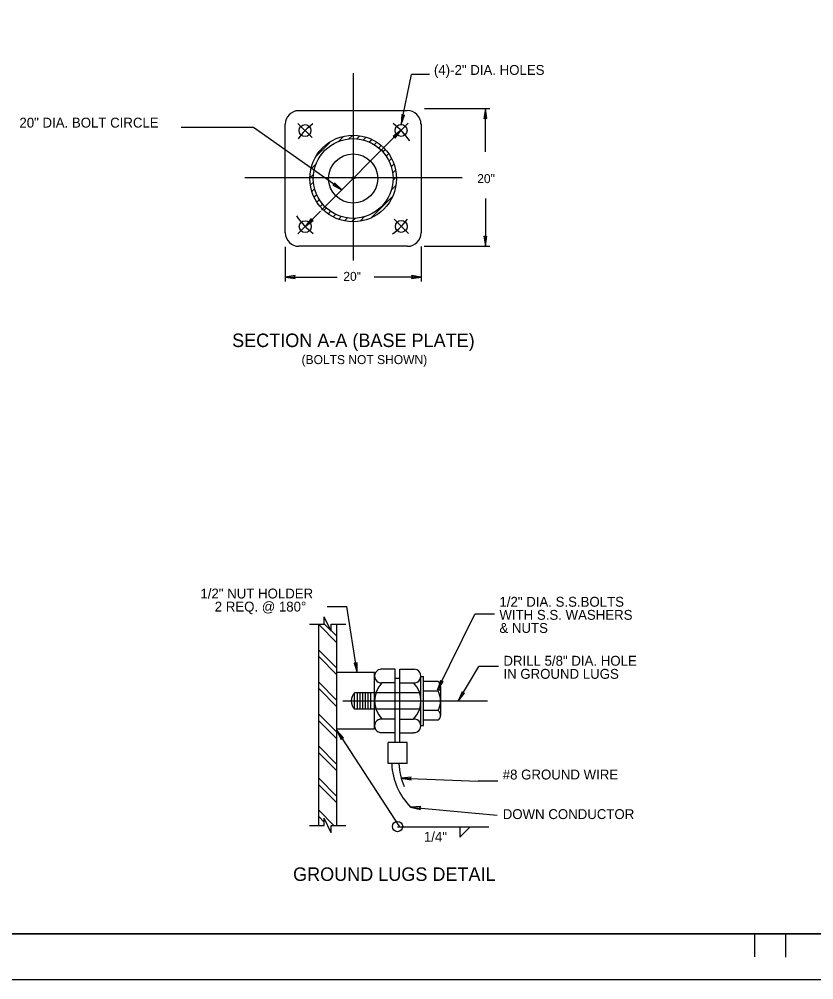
# Model space of a CAD drawing. Extents: x 507305 to 704973, y 495503 to 704964.
# Drawn here: x 507574.5 to 507834.3, y 495503.5 to 495817.5 of the extents above; entities that cross this region are included whole.
import ezdxf

# ---------------------------------------------------------------- set-up
doc = ezdxf.new("R2010")
doc.units = 0
doc.layers.add('1', color=7, linetype='Continuous')
doc.layers.add('41', color=7, linetype='Continuous')

msp = doc.modelspace()

# ---------------------------------------------------------------- linework, layer by layer
at = {"layer": '1'}
for p, q in [((507683.76, 495738.64), (507683.76, 495799.89)), ((507699.38, 495783.12), (507702.72, 495799.42)), ((507708.6, 495799.42), (507702.72, 495799.42)), ((507665.85, 495787.65), (507701.4, 495787.72)), ((507707, 495788.31), (507728.4, 495788.31)), ((507726.93, 495774.21), (507726.93, 495788.31)), ((507697.02, 495778.87), (507701.71, 495783.56)), ((507651.12, 495782.17), (507627.49, 495782.17)), ((507679.99, 495761.78), (507651.12, 495782.17)), ((507661.51, 495747.66), (507661.44, 495783.17)), ((507670.29, 495778.83), (507665.6, 495783.49)), ((507699.33, 495781.21), (507673.34, 495755.09)), ((507705.88, 495783.28), (507705.91, 495747.73)), ((507671.61, 495772.8), (507676.08, 495777.27)), ((507678.8, 495777.44), (507680.58, 495779.23)), ((507682.22, 495778.32), (507683.45, 495779.55)), ((507684.78, 495778.33), (507685.78, 495779.33)), ((507687, 495778.01), (507687.91, 495778.92)), ((507688.86, 495777.32), (507689.69, 495778.15)), ((507690.53, 495776.45), (507691.36, 495777.27)), ((507692.01, 495775.38), (507692.78, 495776.16)), ((507693.3, 495774.13), (507694.11, 495774.94)), ((507694.43, 495772.71), (507695.21, 495773.49)), ((507695.34, 495771.08), (507696.2, 495771.94)), ((507669.99, 495768.64), (507671.68, 495770.33)), ((507696.11, 495769.3), (507696.94, 495770.13)), ((507696.5, 495767.15), (507697.49, 495768.14)), ((507648.25, 495765.8), (507719.27, 495765.8)), ((507669.57, 495765.67), (507670.82, 495766.92)), ((507683.69, 495765.51), (507683.02, 495765.51)), ((507683.69, 495765.51), (507683.69, 495766.1)), ((507683.69, 495765.51), (507684.36, 495765.51)), ((507683.69, 495765.51), (507683.69, 495764.94)), ((507696.71, 495764.81), (507697.79, 495765.89)), ((507669.79, 495763.34), (507670.7, 495764.26)), ((507670.27, 495761.28), (507671.18, 495762.19)), ((507696.08, 495761.64), (507697.54, 495763.09)), ((507670.95, 495759.42), (507671.8, 495760.26)), ((507671.9, 495757.82), (507672.69, 495758.61)), ((507689.64, 495752.65), (507696.33, 495759.34)), ((507726.93, 495758.93), (507726.93, 495743.31)), ((507672.95, 495756.32), (507673.76, 495757.13)), ((507674.24, 495755.06), (507675.01, 495755.83)), ((507665.64, 495747.41), (507670.36, 495752.1)), ((507668.04, 495749.8), (507673.07, 495754.82)), ((507675.61, 495753.9), (507676.44, 495754.72)), ((507677.24, 495752.98), (507678.04, 495753.77)), ((507678.96, 495752.15), (507679.9, 495753.09)), ((507681.02, 495751.67), (507681.89, 495752.54)), ((507683.24, 495751.34), (507684.43, 495752.53)), ((507685.99, 495751.54), (507687.55, 495753.11)), ((507701.78, 495747.49), (507697.06, 495752.18)), ((507661.5, 495743.14), (507661.5, 495731.77)), ((507701.5, 495743.32), (507665.96, 495743.29)), ((507705.97, 495743.18), (507705.97, 495731.77)), ((507706.93, 495743.31), (507728.4, 495743.31)), ((507661.5, 495733.24), (507678.47, 495733.24)), ((507705.97, 495733.24), (507690.54, 495733.24)), ((507675.17, 495625.53), (507681.64, 495625.53)), ((507685.01, 495603.88), (507681.64, 495625.53)), ((507674.2, 495619.78), (507674.2, 495622.18)), ((507676.52, 495617.42), (507674.2, 495622.18)), ((507711.28, 495598.23), (507723.43, 495623.05)), ((507729.9, 495623.05), (507723.43, 495623.05)), ((507669.47, 495619.78), (507674.2, 495619.78)), ((507672.43, 495553.87), (507672.43, 495619.78)), ((507678.36, 495613.68), (507672.43, 495619.6)), ((507678.36, 495615.8), (507674.34, 495619.78)), ((507676.52, 495617.42), (507676.52, 495619.78)), ((507676.52, 495619.78), (507681.32, 495619.78)), ((507678.36, 495553.87), (507678.36, 495619.78)), ((507678.36, 495605.32), (507672.43, 495611.25)), ((507678.36, 495605.49), (507678.36, 495612.26)), ((507678.36, 495603.21), (507672.43, 495609.13)), ((507697.47, 495604.97), (507692.75, 495604.97)), ((507697.47, 495580.99), (507697.47, 495604.97)), ((507698.95, 495584.24), (507698.95, 495604.97)), ((507698.95, 495604.97), (507703.68, 495604.97)), ((507718.07, 495594.6), (507724.73, 495605.9)), ((507731.2, 495605.9), (507724.73, 495605.9)), ((507690.7, 495603.88), (507678.36, 495603.88)), ((507690.7, 495585.36), (507690.7, 495603.88)), ((507698.95, 495602.01), (507697.47, 495602.01)), ((507698.95, 495580.99), (507698.95, 495602.61)), ((507705.79, 495586.6), (507705.79, 495602.61)), ((507705.79, 495602.61), (507706.71, 495602.61)), ((507706.71, 495586.6), (507706.71, 495602.61)), ((507678.36, 495594.81), (507672.43, 495600.74)), ((507678.36, 495592.73), (507672.43, 495598.66)), ((507697.47, 495600.53), (507693.03, 495600.53)), ((507698.95, 495600.53), (507703.39, 495600.53)), ((507711.47, 495600.96), (507706.71, 495600.96)), ((507712.27, 495599.38), (507712.27, 495589.9)), ((507684.14, 495591.92), (507684.14, 495597.28)), ((507690.7, 495597.28), (507684.14, 495597.28)), ((507685.06, 495591.92), (507685.06, 495597.28)), ((507685.97, 495591.92), (507685.97, 495597.28)), ((507686.82, 495591.92), (507686.82, 495597.28)), ((507687.74, 495591.92), (507687.74, 495597.28)), ((507688.58, 495591.92), (507688.58, 495597.28)), ((507689.5, 495591.92), (507689.5, 495597.28)), ((507705.79, 495597.28), (507690.7, 495597.28)), ((507711.47, 495597.8), (507706.71, 495597.8)), ((507680.29, 495594.64), (507727.64, 495594.64)), ((507690.7, 495591.92), (507684.14, 495591.92)), ((507705.79, 495591.92), (507690.7, 495591.92)), ((507678.36, 495584.38), (507672.43, 495590.3)), ((507711.47, 495591.48), (507706.71, 495591.48)), ((507678.36, 495582.26), (507672.43, 495588.18)), ((507697.47, 495588.68), (507693.03, 495588.68)), ((507698.95, 495588.68), (507703.39, 495588.68)), ((507705.79, 495586.6), (507706.71, 495586.6)), ((507711.47, 495588.31), (507706.71, 495588.31)), ((507690.7, 495585.36), (507678.36, 495585.36)), ((507678.36, 495585.01), (507698.86, 495553.52)), ((507697.47, 495584.24), (507693.03, 495584.24)), ((507698.95, 495584.24), (507703.39, 495584.24)), ((507678.36, 495573.87), (507672.43, 495579.79)), ((507701.35, 495580.99), (507695.14, 495580.99)), ((507695.14, 495574.15), (507695.14, 495580.99)), ((507701.35, 495574.15), (507701.35, 495580.99)), ((507678.36, 495571.79), (507672.43, 495577.71)), ((507701.35, 495574.15), (507695.14, 495574.15)), ((507678.36, 495563.43), (507672.43, 495569.35)), ((507678.36, 495561.31), (507672.43, 495567.24)), ((507699.41, 495569.38), (507724.51, 495568.41)), ((507730.98, 495568.41), (507724.51, 495568.41)), ((507677.37, 495553.87), (507672.43, 495558.88)), ((507702.47, 495559.91), (507730.74, 495557.23)), ((507674.2, 495555), (507672.43, 495556.8)), ((507674.2, 495553.87), (507674.2, 495556.27)), ((507676.52, 495551.51), (507674.2, 495556.27)), ((507669.47, 495553.87), (507674.2, 495553.87)), ((507676.52, 495551.51), (507676.52, 495553.87)), ((507676.52, 495553.87), (507681.32, 495553.87)), ((507698.18, 495553.52), (507728.01, 495553.52)), ((507718.56, 495553.52), (507718.56, 495550.14)), ((507718.56, 495550.14), (507721.94, 495553.52)), ((507359.96, 495518.46), (508349.96, 495518.46)), ((507814.96, 495510.96), (507814.96, 495518.46)), ((507825.1, 495510.9), (507825.1, 495518.46)), ((508352.96, 495503.46), (507304.79, 495503.46))]:
    msp.add_line(p, q, dxfattribs=at)
for points in [[(507726.93, 495788.31), (507726.46, 495785.07), (507726.93, 495785.42), (507727.39, 495785.07)], [(507726.93, 495788.31), (507726.46, 495785.07), (507726.93, 495785.42), (507727.39, 495785.07)], [(507699.38, 495783.12), (507700.49, 495786.2), (507699.96, 495785.95), (507699.58, 495786.39)], [(507699.38, 495783.12), (507700.49, 495786.2), (507699.96, 495785.95), (507699.58, 495786.39)], [(507699.33, 495781.21), (507696.72, 495779.24), (507697.29, 495779.16), (507697.37, 495778.59)], [(507699.33, 495781.21), (507696.72, 495779.24), (507697.29, 495779.16), (507697.37, 495778.59)], [(507679.99, 495761.78), (507677.56, 495764.07), (507677.58, 495763.48), (507677.02, 495763.3)], [(507679.99, 495761.78), (507677.56, 495764.07), (507677.58, 495763.48), (507677.02, 495763.3)], [(507668.04, 495749.8), (507670.66, 495751.76), (507670.09, 495751.84), (507670.01, 495752.42)], [(507726.93, 495743.31), (507727.39, 495746.55), (507726.93, 495746.2), (507726.46, 495746.55)], [(507661.5, 495733.24), (507664.74, 495732.78), (507664.39, 495733.24), (507664.74, 495733.71)], [(507661.5, 495733.24), (507664.74, 495732.78), (507664.39, 495733.24), (507664.74, 495733.71)], [(507705.97, 495733.24), (507702.73, 495733.71), (507703.08, 495733.24), (507702.73, 495732.78)], [(507685.01, 495603.88), (507684.96, 495607.15), (507684.56, 495606.74), (507684.05, 495607.01)], [(507711.28, 495598.23), (507713.12, 495600.94), (507712.55, 495600.83), (507712.29, 495601.34)], [(507718.07, 495594.6), (507720.12, 495597.16), (507719.54, 495597.1), (507719.32, 495597.63)], [(507678.36, 495585.01), (507679.74, 495582.04), (507679.94, 495582.58), (507680.51, 495582.54)], [(507699.41, 495569.38), (507702.63, 495568.79), (507702.3, 495569.27), (507702.67, 495569.72)], [(507702.47, 495559.91), (507705.72, 495559.13), (507705.41, 495559.63), (507705.81, 495560.07)], [(507702.47, 495559.91), (507705.72, 495559.13), (507705.41, 495559.63), (507705.81, 495560.07)]]:
    msp.add_lwpolyline(points, close=True, dxfattribs=at)
for centre, radius in [((507667.96, 495781.12), 1.94), ((507699.36, 495781.18), 1.94), ((507683.69, 495765.45), 14.15), ((507683.69, 495765.45), 13.04), ((507683.69, 495765.45), 8.02), ((507668.02, 495749.72), 1.94), ((507699.42, 495749.78), 1.94), ((507698.21, 495553.55), 1.67)]:
    msp.add_circle(centre, radius, dxfattribs=at)
for centre, radius, start, end in [((507665.9, 495783.18), 4.44, 90.1, 180.1), ((507701.42, 495783.24), 4.44, 0.1, 90.1), ((507683.69, 495765.45), 22.2, 126.5102, 144.1147), ((507683.69, 495765.45), 22.2, 33.6484, 53.8947), ((507683.69, 495765.45), 22.2, 213.4957, 233.9535), ((507683.69, 495765.45), 22.2, 305.4996, 323.106), ((507665.92, 495747.69), 4.4, 180.518, 270.518), ((507701.47, 495747.72), 4.44, 270.2434, 0.2434), ((507692.94, 495602.78), 2.23, 86.3048, 273.6952), ((507703.6, 495602.78), 2.23, 266.3048, 93.6952), ((507699.31, 495594.64), 8.59, 136.3972, 223.6028), ((507697.24, 495594.64), 8.59, 316.3972, 43.6028), ((507710.32, 495599.38), 1.95, 305.929, 54.071), ((507686.61, 495594.64), 3.59, 132.075, 227.925), ((507705.68, 495594.64), 6.6, 331.3689, 28.6342), ((507710.32, 495589.89), 1.95, 305.929, 54.071), ((507692.94, 495586.49), 2.23, 86.3048, 273.6952), ((507703.6, 495586.49), 2.23, 266.3048, 93.6952), ((507717.39, 495574.83), 21.09, 182.4722, 225), ((507719.71, 495575.11), 21.09, 182.4722, 203.7361)]:
    msp.add_arc(centre, radius, start, end, dxfattribs=at)
at = {"layer": '41'}
for points in [[(507304.79, 496163.46), (508352.96, 496163.46), (508352.96, 495503.46), (507304.79, 495503.46)], [(507359.96, 496148.46), (508349.96, 496148.46), (508349.96, 495518.46), (507359.96, 495518.46)]]:
    msp.add_lwpolyline(points, close=True, dxfattribs=at)

# ---------------------------------------------------------------- texts
at = {"layer": '1'}
for s, height, p in [('(4)-2" DIA. HOLES ', 3.2339, (507710.1, 495799.33)), ('20" DIA. BOLT CIRCLE ', 3.2339, (507574.6, 495782.1)), ('20"', 2.94, (507724.25, 495763.94)), ('20"', 2.94, (507680.48, 495731.98)), ('SECTION A-A (BASE PLATE)', 4.4098, (507644.12, 495710.34)), ('(BOLTS NOT SHOWN)', 2.9399, (507666.83, 495704.77)), ('1/2" NUT HOLDER', 3.2339, (507633.76, 495628.13)), ('2 REQ. @ 180%%d', 3.2339, (507638.45, 495623.86)), ('1/2" DIA. S.S.BOLTS', 3.2339, (507731.51, 495625.43)), ('WITH S.S. WASHERS', 3.2339, (507731.51, 495621.16)), ('& NUTS', 3.234, (507731.51, 495616.88)), ('DRILL 5/8" DIA. HOLE', 3.2339, (507732.81, 495606.15)), ('IN GROUND LUGS', 3.2339, (507732.81, 495601.87)), ('#8 GROUND WIRE', 3.2339, (507732.59, 495568.95)), ('DOWN CONDUCTOR', 3.2339, (507732.59, 495556.01)), ('1/4"', 3.234, (507706.82, 495548.59)), ('GROUND LUGS DETAIL', 4.4098, (507664.05, 495535.79))]:
    msp.add_text(s, height=height, dxfattribs=at).set_placement(p)

doc.saveas('drawing.dxf')
